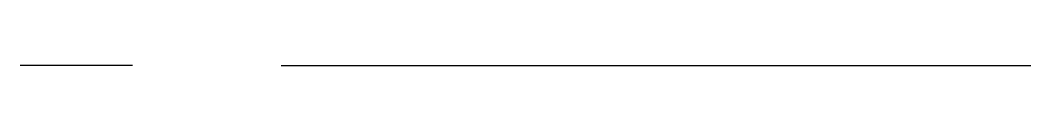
# Model space of a CAD drawing. Extents: x -13.5 to 0, y 0 to 0.
import ezdxf

# ---------------------------------------------------------------- set-up
doc = ezdxf.new("R2010")
doc.units = 0
doc.linetypes.add('DASHED', pattern=[0])
doc.layers.get('0').update_dxf_attribs({"linetype": 'CONTINUOUS'})

msp = doc.modelspace()

# ---------------------------------------------------------------- linework, layer by layer
at = {"color": 0}
msp.add_line((-11.984, 0), (-13.484, 0), dxfattribs=at)
at = {"color": 0, "linetype": 'DASHED'}
msp.add_line((-10, 0), (0, 0), dxfattribs=at)

doc.saveas('drawing.dxf')
